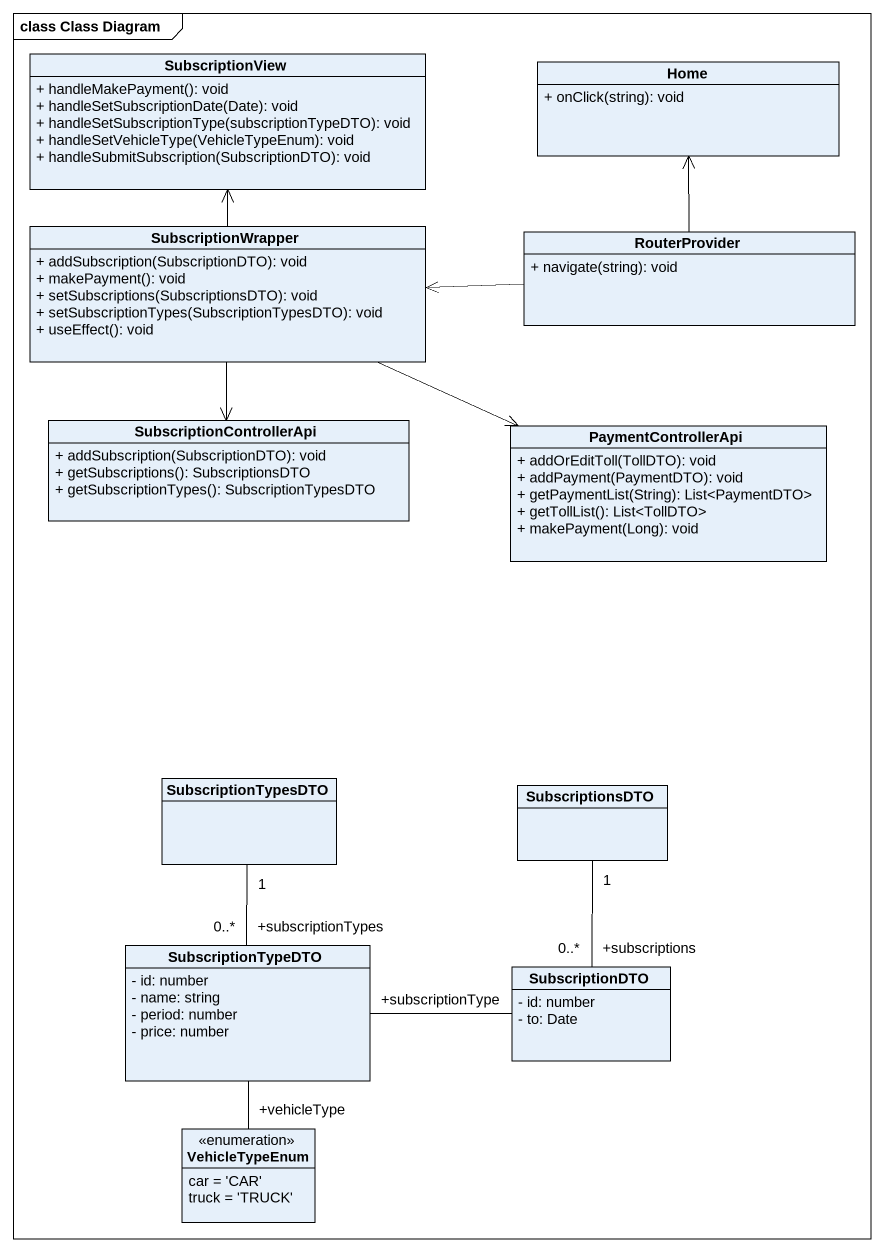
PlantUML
@startuml
mainframe class Class Diagram
hide circle
hide empty members
skinparam classAttributeIconSize 0
class SubscriptionView {
  + handleMakePayment(): void
  + handleSetSubscriptionDate(Date): void
  + handleSetSubscriptionType(subscriptionTypeDTO): void
  + handleSetVehicleType(VehicleTypeEnum): void
  + handleSubmitSubscription(SubscriptionDTO): void
}
class Home {
  + onClick(string): void
}
class SubscriptionWrapper {
  + addSubscription(SubscriptionDTO): void
  + makePayment(): void
  + setSubscriptions(SubscriptionsDTO): void
  + setSubscriptionTypes(SubscriptionTypesDTO): void
  + useEffect(): void
}
class RouterProvider {
  + navigate(string): void
}
class SubscriptionControllerApi {
  + addSubscription(SubscriptionDTO): void
  + getSubscriptions(): SubscriptionsDTO
  + getSubscriptionTypes(): SubscriptionTypesDTO
}
class PaymentControllerApi {
  + addOrEditToll(TollDTO): void
  + addPayment(PaymentDTO): void
  + getPaymentList(String): List<PaymentDTO>
  + getTollList(): List<TollDTO>
  + makePayment(Long): void
}
class SubscriptionTypesDTO
class SubscriptionsDTO
class SubscriptionTypeDTO {
  - id: number
  - name: string
  - period: number
  - price: number
}
class SubscriptionDTO {
  - id: number
  - to: Date
}
enum VehicleTypeEnum {
  car = 'CAR'
  truck = 'TRUCK'
}
SubscriptionWrapper -up-> SubscriptionView
SubscriptionWrapper --> SubscriptionControllerApi
SubscriptionWrapper -right-> PaymentControllerApi
RouterProvider -up-> Home
RouterProvider -left-> SubscriptionWrapper
SubscriptionsDTO "1" -- "+subscriptions\n0..*" SubscriptionDTO
SubscriptionTypeDTO "+subscriptionTypes\n0..*" -up- "1" SubscriptionTypesDTO
SubscriptionTypeDTO -- "+vehicleType" VehicleTypeEnum
SubscriptionDTO -left- "+subscriptionType" SubscriptionTypeDTO
@enduml
